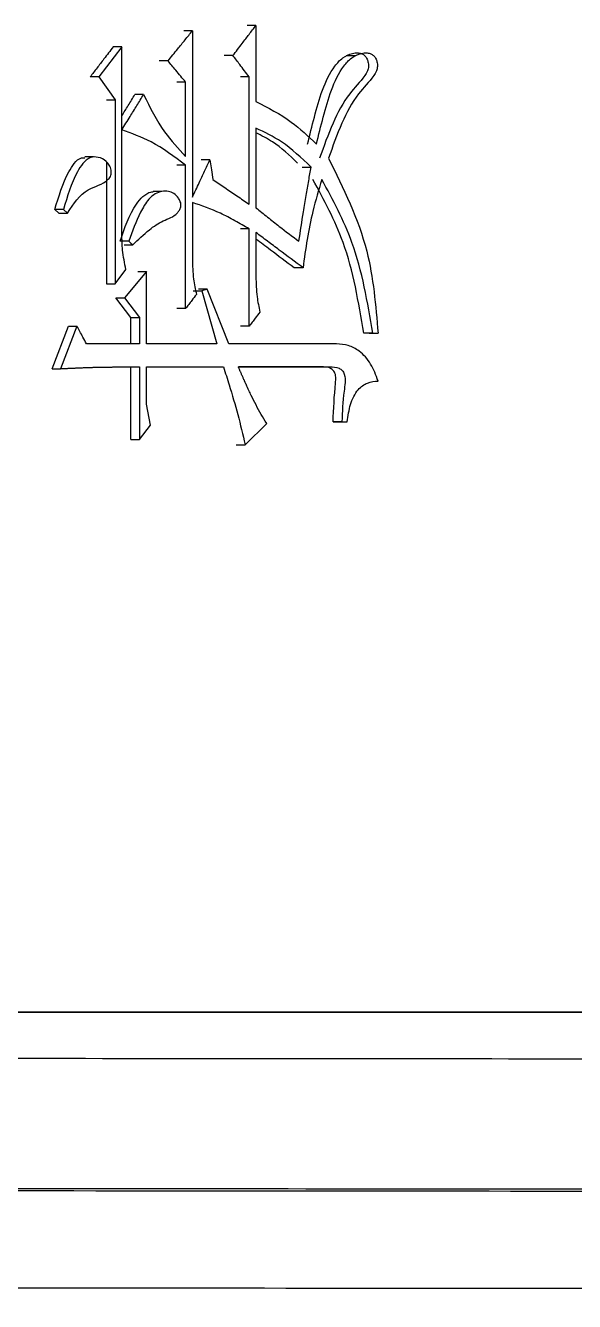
# Model space of a CAD drawing. Header units: millimetres. Extents: x 2016 to 4452, y 736 to 2459.
# Drawn here: x 3035.85 to 3039.21, y 989.14 to 996.95 of the extents above; entities that cross this region are included whole.
import ezdxf

# ---------------------------------------------------------------- set-up
doc = ezdxf.new("R2010")
doc.units = ezdxf.units.MM

msp = doc.modelspace()

# ---------------------------------------------------------------- linework, layer by layer
at = {"color": 7, "linetype": 'Continuous', "lineweight": 25}
for p, q in [((3036.8733, 996.9152), (3036.8199, 996.9152)), ((3036.8733, 996.9152), (3036.8733, 995.8984)), ((3037.2616, 996.9477), (3037.2078, 996.9477)), ((3037.2616, 996.9477), (3037.2616, 996.4824)), ((3036.442, 996.8179), (3036.3006, 996.634)), ((3036.442, 996.8179), (3036.3891, 996.8179)), ((3036.442, 996.3095), (3036.442, 996.8179)), ((3037.1214, 996.7638), (3037.0677, 996.7638)), ((3037.8694, 996.7626), (3037.8144, 996.7626)), ((3036.7242, 996.7313), (3036.671, 996.7313)), ((3036.3006, 996.634), (3036.2479, 996.634)), ((3036.3006, 996.634), (3036.4004, 996.4933)), ((3036.8319, 996.6015), (3036.7786, 996.6015)), ((3036.8319, 996.1472), (3036.8319, 996.6015)), ((3037.2204, 996.634), (3037.1666, 996.634)), ((3037.2204, 995.8551), (3037.2204, 996.634)), ((3036.5749, 996.5258), (3036.5219, 996.5258)), ((3036.3476, 996.4933), (3036.4004, 996.4933)), ((3036.4004, 996.4933), (3036.4004, 995.3683)), ((3036.442, 995.6712), (3036.442, 996.3093)), ((3037.2616, 996.3203), (3037.2616, 995.8335)), ((3036.2681, 996.1437), (3036.2151, 996.1437)), ((3036.3476, 996.1139), (3036.3476, 995.3683)), ((3036.9809, 996.1256), (3036.9274, 996.1256)), ((3036.8319, 996.0931), (3036.7786, 996.093)), ((3036.8319, 995.2169), (3036.8319, 996.0931)), ((3037.5449, 996.0823), (3037.5992, 996.0823)), ((3036.6863, 995.933), (3036.6329, 995.933)), ((3036.0566, 995.801), (3036.0316, 995.8227)), ((3036.0566, 995.801), (3036.109, 995.801)), ((3036.084, 995.8227), (3036.109, 995.801)), ((3036.8733, 995.8659), (3036.8733, 995.5198)), ((3037.2204, 995.7037), (3037.1666, 995.7037)), ((3037.2204, 995.1087), (3037.2204, 995.7037)), ((3037.2616, 995.6821), (3037.2616, 995.4116)), ((3036.4555, 995.6064), (3036.5084, 995.6064)), ((3036.4004, 995.3683), (3036.4669, 995.4549)), ((3036.5915, 995.4441), (3036.4586, 995.2818)), ((3036.5385, 995.4441), (3036.5915, 995.4441)), ((3036.5915, 995.0006), (3036.5915, 995.4441)), ((3037.5499, 995.4657), (3037.4956, 995.4657)), ((3036.3476, 995.3683), (3036.4004, 995.3683)), ((3036.9643, 995.3359), (3036.9109, 995.3359)), ((3036.9643, 995.3359), (3036.9313, 995.3251)), ((3037.0966, 995.0006), (3036.9643, 995.3359)), ((3036.4058, 995.2818), (3036.4586, 995.2818)), ((3036.497, 995.1628), (3036.4058, 995.2818)), ((3036.4586, 995.2818), (3036.55, 995.1628)), ((3036.8778, 995.3251), (3036.9313, 995.3251)), ((3036.9313, 995.3251), (3037.0222, 995.0006)), ((3036.8319, 995.2169), (3036.7786, 995.2169)), ((3036.0149, 994.8491), (3036.1148, 995.1087)), ((3036.1673, 995.1087), (3036.0673, 994.8491)), ((3036.1148, 995.1087), (3036.1673, 995.1087)), ((3036.497, 995.1628), (3036.55, 995.1628)), ((3036.497, 995.0006), (3036.497, 995.1628)), ((3036.55, 995.1628), (3036.55, 995.0006)), ((3037.2204, 995.1087), (3037.1666, 995.1087)), ((3037.9764, 995.0655), (3037.9215, 995.0655)), ((3037.9544, 995.0655), (3038.0092, 995.0655)), ((3037.9764, 995.0655), (3038.0092, 995.0655)), ((3036.55, 995.0006), (3036.2257, 995.0006)), ((3037.0222, 995.0006), (3036.5915, 995.0006)), ((3037.7552, 995.0006), (3037.0966, 995.0006)), ((3036.497, 994.4164), (3036.497, 994.8599)), ((3036.55, 994.8599), (3036.55, 994.4164)), ((3036.5915, 994.8599), (3037.0635, 994.8599)), ((3036.5915, 994.6328), (3036.5915, 994.8599)), ((3037.0099, 994.8599), (3037.0635, 994.8599)), ((3037.1544, 994.8599), (3037.7142, 994.8599)), ((3037.6597, 994.8599), (3037.1544, 994.8599)), ((3037.66, 994.8599), (3037.7145, 994.8599)), ((3036.0149, 994.8491), (3036.0673, 994.8491)), ((3036.6164, 994.503), (3036.5915, 994.6328)), ((3036.55, 994.4164), (3036.6164, 994.503)), ((3037.1957, 994.384), (3037.3276, 994.5138)), ((3037.788, 994.5246), (3037.7335, 994.5246)), ((3037.7663, 994.5246), (3037.8208, 994.5246)), ((3037.788, 994.5246), (3037.8208, 994.5246)), ((3037.1419, 994.384), (3037.1957, 994.384))]:
    msp.add_line(p, q, dxfattribs=at)
at = {"color": 7, "linetype": 'Continuous', "lineweight": 25, "flags": 128}
for points in [[(3036.9809, 996.1256), (3036.9892, 996.0661), (3036.9974, 996.0066)], [(3036.084, 995.8227), (3036.0642, 995.8227), (3036.0479, 995.8227), (3036.0316, 995.8227)], [(3036.4835, 995.628), (3036.4642, 995.628), (3036.4474, 995.628), (3036.4306, 995.628)], [(3036.4835, 995.628), (3036.496, 995.6172), (3036.5084, 995.6064)], [(3036.497, 994.4164), (3036.5103, 994.4164), (3036.5235, 994.4164), (3036.55, 994.4164)]]:
    msp.add_lwpolyline(points, dxfattribs=at)
at = {"color": 7, "linetype": 'Continuous', "lineweight": 25}
for points, knots in [([(3036.7242, 996.7313), (3036.7439, 996.7556), (3036.7787, 996.7984), (3036.8284, 996.8597), (3036.8583, 996.8967), (3036.8733, 996.9152)], [0, 0, 0, 0, 0.396526, 0.698263, 1, 1, 1, 1]), ([(3037.1214, 996.7638), (3037.1404, 996.7887), (3037.1733, 996.8319), (3037.2201, 996.8932), (3037.2478, 996.9295), (3037.2616, 996.9477)], [0, 0, 0, 0, 0.407195, 0.703597, 1, 1, 1, 1]), ([(3036.3891, 996.8179), (3036.37, 996.7929), (3036.3369, 996.7498), (3036.2898, 996.6885), (3036.2619, 996.6521), (3036.2479, 996.634)], [0, 0, 0, 0, 0.407433, 0.703716, 1, 1, 1, 1]), ([(3037.2204, 996.634), (3037.2109, 996.6465), (3037.1918, 996.6714), (3037.1588, 996.7147), (3037.1353, 996.7455), (3037.1214, 996.7638)], [0, 0, 0, 0, 0.288433, 0.576865, 1, 1, 1, 1]), ([(3037.5777, 996.2229), (3037.5913, 996.2775), (3037.6324, 996.4423), (3037.6881, 996.6376), (3037.7908, 996.7539), (3037.8428, 996.7766), (3037.8835, 996.7819), (3037.9093, 996.777), (3037.9274, 996.765), (3037.94, 996.7474), (3037.9486, 996.7246), (3037.9516, 996.6975), (3037.9452, 996.6671), (3037.9063, 996.609), (3037.8183, 996.5219), (3037.7262, 996.3473), (3037.677, 996.2086), (3037.6514, 996.1363)], [0, 0, 0, 0, 0.113914, 0.343514, 0.39365, 0.444093, 0.471622, 0.490424, 0.505143, 0.519852, 0.535775, 0.554403, 0.572991, 0.596467, 0.700314, 0.843728, 1, 1, 1, 1]), ([(3037.6321, 996.2229), (3037.6457, 996.2775), (3037.6869, 996.4423), (3037.7426, 996.6376), (3037.8454, 996.754), (3037.8975, 996.7766), (3037.9383, 996.7819), (3037.9641, 996.7769), (3037.9823, 996.765), (3037.9949, 996.7473), (3038.0035, 996.7245), (3038.0065, 996.6974), (3038, 996.667), (3037.961, 996.6089), (3037.873, 996.5218), (3037.7808, 996.3472), (3037.7315, 996.2086), (3037.7059, 996.1363)], [0, 0, 0, 0, 0.113866, 0.34337, 0.39359, 0.444116, 0.471653, 0.490478, 0.50521, 0.519932, 0.535866, 0.554481, 0.573032, 0.596509, 0.70042, 0.843829, 1, 1, 1, 1]), ([(3036.8319, 996.6015), (3036.822, 996.6135), (3036.802, 996.6376), (3036.7661, 996.6809), (3036.7402, 996.7121), (3036.7242, 996.7313)], [0, 0, 0, 0, 0.277776, 0.555554, 1, 1, 1, 1]), ([(3036.4419, 996.3094), (3036.4587, 996.3366), (3036.4893, 996.3863), (3036.5336, 996.4585), (3036.5611, 996.5034), (3036.5749, 996.5258)], [0, 0, 0, 0, 0.377948, 0.688974, 1, 1, 1, 1]), ([(3036.442, 996.3956), (3036.4549, 996.4165), (3036.4815, 996.46), (3036.5081, 996.5034), (3036.5219, 996.5258)], [0, 0, 0, 0, 0.483308, 1, 1, 1, 1]), ([(3036.5749, 996.5258), (3036.6143, 996.4463), (3036.6845, 996.3049), (3036.787, 996.1952), (3036.8319, 996.1472)], [0, 0, 0, 0, 0.562196, 1, 1, 1, 1]), ([(3037.2616, 996.4824), (3037.3358, 996.4449), (3037.469, 996.3774), (3037.5819, 996.2703), (3037.632, 996.2229)], [0, 0, 0, 0, 0.556253, 1, 1, 1, 1]), ([(3036.8319, 996.0931), (3036.7631, 996.1453), (3036.6412, 996.2378), (3036.5024, 996.2876), (3036.442, 996.3093)], [0, 0, 0, 0, 0.564258, 1, 1, 1, 1]), ([(3037.5992, 996.0823), (3037.5409, 996.1376), (3037.4376, 996.2356), (3037.3151, 996.2946), (3037.2616, 996.3203)], [0, 0, 0, 0, 0.563785, 1, 1, 1, 1]), ([(3037.516, 996.1068), (3037.4673, 996.1536), (3037.3892, 996.2287), (3037.2965, 996.2741), (3037.2616, 996.2912)], [0, 0, 0, 0, 0.623667, 1, 1, 1, 1]), ([(3036.0316, 995.8227), (3036.0557, 995.9029), (3036.086, 996.0035), (3036.148, 996.1039), (3036.1831, 996.1401), (3036.2079, 996.1396), (3036.2148, 996.1395)], [0, 0, 0, 0, 0.625775, 0.785774, 0.939583, 1, 1, 1, 1]), ([(3036.109, 995.801), (3036.1464, 995.8569), (3036.2125, 995.9557), (3036.3292, 995.974), (3036.3683, 996.018), (3036.3755, 996.0315), (3036.3781, 996.0474), (3036.3758, 996.0693), (3036.3658, 996.0948), (3036.3399, 996.1249), (3036.299, 996.1458), (3036.2445, 996.1441), (3036.2004, 996.1051), (3036.1386, 996.0021), (3036.1082, 995.9022), (3036.084, 995.8227)], [0, 0, 0, 0, 0.207477, 0.366822, 0.383118, 0.39879, 0.41441, 0.430881, 0.46509, 0.497024, 0.558703, 0.619218, 0.681584, 0.746434, 1, 1, 1, 1]), ([(3036.8733, 995.8984), (3036.8872, 995.9278), (3036.9121, 995.9803), (3036.948, 996.056), (3036.9699, 996.1024), (3036.9809, 996.1256)], [0, 0, 0, 0, 0.387874, 0.693937, 1, 1, 1, 1]), ([(3037.7058, 996.1363), (3037.7973, 995.9517), (3037.9622, 995.6192), (3037.9947, 995.236), (3038.0092, 995.0655)], [0, 0, 0, 0, 0.554855, 1, 1, 1, 1]), ([(3037.5252, 995.628), (3037.5341, 995.6884), (3037.548, 995.7821), (3037.5689, 995.9055), (3037.5844, 995.9966), (3037.5944, 996.0545), (3037.5992, 996.0823)], [0, 0, 0, 0, 0.3974374, 0.6170172, 0.8157107, 1, 1, 1, 1]), ([(3036.9974, 996.0066), (3037.0221, 995.9898), (3037.0716, 995.9562), (3037.1459, 995.9058), (3037.1956, 995.872), (3037.2204, 995.8551)], [0, 0, 0, 0, 0.331513, 0.665756, 1, 1, 1, 1]), ([(3037.6649, 996.0065), (3037.6458, 995.9418), (3037.6103, 995.8216), (3037.5735, 995.6402), (3037.5577, 995.524), (3037.5499, 995.4657)], [0, 0, 0, 0, 0.368096, 0.683267, 1, 1, 1, 1]), ([(3037.9215, 995.0655), (3037.8898, 995.2559), (3037.8336, 995.593), (3037.6781, 995.8811), (3037.6104, 996.0065)], [0, 0, 0, 0, 0.56483, 1, 1, 1, 1]), ([(3037.9764, 995.0655), (3037.9446, 995.2559), (3037.8883, 995.593), (3037.7326, 995.8811), (3037.6649, 996.0065)], [0, 0, 0, 0, 0.564773, 1, 1, 1, 1]), ([(3036.4306, 995.628), (3036.4583, 995.709), (3036.4929, 995.8106), (3036.5682, 995.9033), (3036.6056, 995.9293), (3036.6282, 995.9303), (3036.633, 995.9305)], [0, 0, 0, 0, 0.6392681, 0.8011578, 0.9582099, 1, 1, 1, 1]), ([(3036.5084, 995.6064), (3036.5416, 995.6383), (3036.5998, 995.6943), (3036.6918, 995.7581), (3036.7648, 995.7776), (3036.7945, 995.8179), (3036.8021, 995.8365), (3036.8036, 995.855), (3036.7991, 995.874), (3036.7855, 995.8976), (3036.7612, 995.9216), (3036.7253, 995.9366), (3036.6853, 995.9352), (3036.6433, 995.9193), (3036.5955, 995.8783), (3036.5391, 995.7789), (3036.5058, 995.6883), (3036.4835, 995.628)], [0, 0, 0, 0, 0.148754, 0.260728, 0.372296, 0.394322, 0.416456, 0.432197, 0.447933, 0.473769, 0.515229, 0.556405, 0.603707, 0.651901, 0.70837, 0.805731, 1, 1, 1, 1]), ([(3037.2204, 995.7037), (3037.1915, 995.7207), (3037.1336, 995.7546), (3037.0194, 995.8139), (3036.9308, 995.8454), (3036.8733, 995.8659)], [0, 0, 0, 0, 0.259479, 0.519027, 1, 1, 1, 1]), ([(3037.2616, 995.8335), (3037.2854, 995.8143), (3037.3329, 995.7758), (3037.4205, 995.7066), (3037.485, 995.6582), (3037.5252, 995.628)], [0, 0, 0, 0, 0.273449, 0.546904, 1, 1, 1, 1]), ([(3036.4669, 995.4549), (3036.4587, 995.4946), (3036.4439, 995.5658), (3036.4426, 995.6389), (3036.442, 995.6712)], [0, 0, 0, 0, 0.558836, 1, 1, 1, 1]), ([(3037.5499, 995.4657), (3037.5015, 995.502), (3037.4293, 995.5563), (3037.3332, 995.6284), (3037.2855, 995.6642), (3037.2616, 995.6821)], [0, 0, 0, 0, 0.503826, 0.751913, 1, 1, 1, 1]), ([(3037.4956, 995.4657), (3037.4472, 995.5021), (3037.3693, 995.5607), (3037.2913, 995.6193), (3037.2616, 995.6416)], [0, 0, 0, 0, 0.620419, 1, 1, 1, 1]), ([(3036.8733, 995.5198), (3036.8743, 995.4787), (3036.8761, 995.4055), (3036.8914, 995.3346), (3036.8982, 995.3034)], [0, 0, 0, 0, 0.561072, 1, 1, 1, 1]), ([(3037.2616, 995.4116), (3037.2626, 995.3705), (3037.2644, 995.2973), (3037.2797, 995.2264), (3037.2864, 995.1953)], [0, 0, 0, 0, 0.5610721, 1, 1, 1, 1]), ([(3036.8982, 995.3034), (3036.8887, 995.2911), (3036.8729, 995.2705), (3036.8509, 995.2416), (3036.8383, 995.2252), (3036.8319, 995.2169)], [0, 0, 0, 0, 0.428361, 0.714181, 1, 1, 1, 1]), ([(3037.2864, 995.1953), (3037.277, 995.1829), (3037.2613, 995.1623), (3037.2393, 995.1335), (3037.2267, 995.117), (3037.2204, 995.1087)], [0, 0, 0, 0, 0.428361, 0.714181, 1, 1, 1, 1]), ([(3036.2257, 995.0006), (3036.2181, 995.0146), (3036.2046, 995.0397), (3036.1851, 995.0758), (3036.1733, 995.0977), (3036.1673, 995.1087)], [0, 0, 0, 0, 0.39045, 0.695224, 1, 1, 1, 1]), ([(3038.0093, 994.7734), (3037.9957, 994.8095), (3037.969, 994.8806), (3037.9028, 994.956), (3037.828, 994.9956), (3037.7794, 994.9989), (3037.7552, 995.0006)], [0, 0, 0, 0, 0.291064, 0.572494, 0.787521, 1, 1, 1, 1]), ([(3036.0673, 994.8491), (3036.0704, 994.8493), (3036.0766, 994.8496), (3036.0858, 994.85), (3036.0951, 994.8505), (3036.1028, 994.8509), (3036.1105, 994.8512), (3036.1167, 994.8515), (3036.1244, 994.8519), (3036.1321, 994.8523), (3036.1414, 994.8527), (3036.1491, 994.853), (3036.1568, 994.8534), (3036.163, 994.8537), (3036.1707, 994.854), (3036.1769, 994.8543), (3036.1846, 994.8546), (3036.1923, 994.8549), (3036.2016, 994.8553), (3036.2093, 994.8556), (3036.217, 994.8558), (3036.2232, 994.8561), (3036.2309, 994.8563), (3036.2386, 994.8566), (3036.2464, 994.8568), (3036.2541, 994.8571), (3036.2618, 994.8573), (3036.2695, 994.8575), (3036.2772, 994.8577), (3036.2834, 994.8578), (3036.2911, 994.858), (3036.2988, 994.8582), (3036.3065, 994.8583), (3036.3142, 994.8585), (3036.3219, 994.8586), (3036.3297, 994.8587), (3036.3374, 994.8589), (3036.3435, 994.8589), (3036.3512, 994.859), (3036.3589, 994.8591), (3036.3667, 994.8592), (3036.3744, 994.8593), (3036.3821, 994.8594), (3036.3898, 994.8595), (3036.3975, 994.8595), (3036.4052, 994.8596), (3036.4129, 994.8596), (3036.4206, 994.8597), (3036.4268, 994.8597), (3036.4345, 994.8598), (3036.4422, 994.8598), (3036.4499, 994.8598), (3036.4576, 994.8598), (3036.4653, 994.8599), (3036.473, 994.8599), (3036.4807, 994.8599), (3036.4868, 994.8599), (3036.4945, 994.8599), (3036.5022, 994.8599), (3036.5099, 994.8599), (3036.5176, 994.8599), (3036.5253, 994.8599), (3036.533, 994.8599), (3036.5412, 994.8599), (3036.5464, 994.8599), (3036.55, 994.8599)], [0, 0, 0, 0, 0.019168, 0.038335, 0.057502, 0.07667, 0.086254, 0.105421, 0.115005, 0.134172, 0.15334, 0.172507, 0.182091, 0.201259, 0.210842, 0.23001, 0.239594, 0.258761, 0.277929, 0.297096, 0.30668, 0.325847, 0.335431, 0.354599, 0.373766, 0.38335, 0.402517, 0.421685, 0.431268, 0.450436, 0.46002, 0.479187, 0.498355, 0.507938, 0.527106, 0.546273, 0.555857, 0.575025, 0.584608, 0.603776, 0.622943, 0.632527, 0.651695, 0.670862, 0.680446, 0.699613, 0.718781, 0.728365, 0.747532, 0.757116, 0.776283, 0.795451, 0.805034, 0.824202, 0.843369, 0.852953, 0.872121, 0.881704, 0.900872, 0.920039, 0.929623, 0.948791, 0.967958, 0.977542, 1, 1, 1, 1]), ([(3037.0635, 994.8599), (3037.0751, 994.8232), (3037.1056, 994.7267), (3037.1527, 994.5691), (3037.1813, 994.4457), (3037.1957, 994.384)], [0, 0, 0, 0, 0.234581, 0.616855, 1, 1, 1, 1]), ([(3037.3276, 994.5138), (3037.3052, 994.551), (3037.2716, 994.6069), (3037.2377, 994.6761), (3037.2211, 994.711), (3037.2136, 994.7272), (3037.2095, 994.736), (3037.2072, 994.741), (3037.2043, 994.7473), (3037.2021, 994.7523), (3037.1992, 994.7586), (3037.1969, 994.7636), (3037.1947, 994.7687), (3037.1924, 994.7737), (3037.1901, 994.7788), (3037.1873, 994.7851), (3037.1851, 994.7901), (3037.1823, 994.7964), (3037.18, 994.8015), (3037.1772, 994.8078), (3037.175, 994.8129), (3037.1722, 994.8192), (3037.17, 994.8243), (3037.1672, 994.8306), (3037.165, 994.8357), (3037.1622, 994.842), (3037.16, 994.8471), (3037.1572, 994.8535), (3037.1555, 994.8574), (3037.1544, 994.8599)], [0, 0, 0, 0, 0.340494, 0.510588, 0.595628, 0.638147, 0.648777, 0.670037, 0.680666, 0.701926, 0.712556, 0.733815, 0.744445, 0.755075, 0.776334, 0.786964, 0.808224, 0.818854, 0.840113, 0.850743, 0.872003, 0.882632, 0.903892, 0.914522, 0.935781, 0.946411, 0.967671, 0.9783, 1, 1, 1, 1]), ([(3037.7334, 994.5246), (3037.7372, 994.6036), (3037.7415, 994.6945), (3037.7522, 994.7958), (3037.7449, 994.8303), (3037.712, 994.8603), (3037.6812, 994.8601), (3037.6597, 994.8599)], [0, 0, 0, 0, 0.575027, 0.661027, 0.741894, 0.819512, 1, 1, 1, 1]), ([(3037.7142, 994.8599), (3037.7334, 994.8596), (3037.7601, 994.8592), (3037.7917, 994.84), (3037.8145, 994.7917), (3037.7934, 994.6814), (3037.7901, 994.5859), (3037.788, 994.5246)], [0, 0, 0, 0, 0.163972, 0.228894, 0.296062, 0.547773, 1, 1, 1, 1]), ([(3037.8208, 994.5246), (3037.8257, 994.5606), (3037.8352, 994.6314), (3037.8778, 994.7198), (3037.9431, 994.7676), (3037.9874, 994.7715), (3038.0093, 994.7734)], [0, 0, 0, 0, 0.292624, 0.57669, 0.790427, 1, 1, 1, 1]), ([(3037.7334, 994.5246), (3037.7396, 994.5246), (3037.7505, 994.5246), (3037.7614, 994.5246), (3037.7662, 994.5246)], [0, 0, 0, 0, 0.56, 1, 1, 1, 1]), ([(3048.7099, 990.9136), (3047.9728, 990.9135), (3046.3187, 990.9135), (3042.469, 990.9135), (3038.2293, 990.9135), (3032.6286, 990.9134), (3026.7768, 990.9134), (3020.6454, 990.9133), (3014.2501, 990.9132), (3010.2562, 990.9132), (3007.552, 990.9131)], [0, 0, 0, 0, 0.0675233, 0.1515081, 0.3196482, 0.4036328, 0.5717715, 0.7399066, 0.8238912, 1, 1, 1, 1]), ([(3007.6601, 990.9132), (3008.3065, 990.9132), (3011.5418, 990.9132), (3017.2938, 990.9133), (3023.4934, 990.9134), (3029.5028, 990.9134), (3034.1422, 990.9134), (3039.6794, 990.9135), (3043.8878, 990.9135), (3048.8223, 990.9136), (3053.42, 990.9136), (3057.5151, 990.9136), (3061.1967, 990.9137), (3063.8052, 990.9137), (3066.6153, 990.9138), (3068.4856, 990.9139), (3070.5139, 990.914), (3071.2701, 990.914), (3071.7988, 990.9141)], [0, 0, 0, 0, 0.020124, 0.100733, 0.181328, 0.221587, 0.302184, 0.342442, 0.423039, 0.463298, 0.543894, 0.624491, 0.664749, 0.745346, 0.785604, 0.8662, 0.906458, 1, 1, 1, 1]), ([(3000.5211, 990.6451), (3001.7934, 990.6451), (3004.1198, 990.645), (3007.4833, 990.6446), (3010.6164, 990.6441), (3013.7326, 990.6433), (3016.8263, 990.6424), (3019.8918, 990.6413), (3022.9233, 990.64), (3027.1773, 990.6379), (3032.7177, 990.6346), (3039.4616, 990.6294), (3046.1892, 990.6227), (3051.9102, 990.6153), (3056.6307, 990.6077), (3060.4334, 990.6003), (3063.8675, 990.592), (3066.826, 990.583), (3069.2794, 990.5733), (3070.3249, 990.5664), (3070.8568, 990.563)], [0, 0, 0, 0, 0.037781, 0.069081, 0.100468, 0.131943, 0.163506, 0.195157, 0.226895, 0.258722, 0.330934, 0.408983, 0.49287, 0.582593, 0.645672, 0.711347, 0.779618, 0.850484, 0.923944, 1, 1, 1, 1]), ([(3071.6128, 989.7638), (3071.1131, 989.7671), (3070.1272, 989.7736), (3067.8467, 989.7829), (3065.0859, 989.7915), (3061.8576, 989.7996), (3058.2469, 989.8069), (3053.7009, 989.8146), (3048.0977, 989.8223), (3041.3791, 989.8295), (3034.4764, 989.8353), (3027.5469, 989.8397), (3020.7229, 989.843), (3014.1128, 989.8452), (3007.803, 989.8465), (3003.2987, 989.847), (3000.9159, 989.847), (3000.5211, 989.847)], [0, 0, 0, 0, 0.07139, 0.140843, 0.208359, 0.273937, 0.337578, 0.399281, 0.488173, 0.572709, 0.652888, 0.72871, 0.800173, 0.867277, 0.930021, 0.988406, 1, 1, 1, 1]), ([(3072.1496, 989.7499), (3071.4247, 989.7544), (3069.975, 989.7635), (3066.1847, 989.7764), (3061.2866, 989.7885), (3055.2459, 989.7995), (3048.198, 989.8092), (3040.2551, 989.8175), (3031.5554, 989.8242), (3022.2485, 989.8292), (3013.8066, 989.832), (3006.5265, 989.8334), (3002.5229, 989.8336), (3000.5211, 989.8337)], [0, 0, 0, 0, 0.0981345, 0.196269, 0.2944034, 0.3925379, 0.4906723, 0.5888066, 0.686941, 0.7850753, 0.8832097, 0.9416048, 1, 1, 1, 1]), ([(2982.134, 989.2422), (2985.1587, 989.243), (2991.1952, 989.2447), (3000.3483, 989.245), (3009.3902, 989.2437), (3018.2176, 989.2407), (3026.7098, 989.2361), (3033.5542, 989.2308), (3039.0114, 989.2258), (3043.3642, 989.2211), (3047.822, 989.2156), (3052.3006, 989.209), (3056.4344, 989.2018), (3060.1749, 989.194), (3063.4932, 989.1859), (3066.5284, 989.1768), (3069.1806, 989.1669), (3071.4155, 989.1562), (3072.3935, 989.1487), (3072.8926, 989.1449)], [0, 0, 0, 0, 0.074691, 0.149062, 0.223115, 0.296848, 0.370262, 0.443356, 0.483243, 0.526636, 0.573536, 0.623941, 0.677851, 0.725458, 0.775499, 0.827974, 0.882883, 0.940225, 1, 1, 1, 1])]:
    msp.add_open_spline(points, degree=3, knots=knots, dxfattribs=at)

doc.saveas('drawing.dxf')
